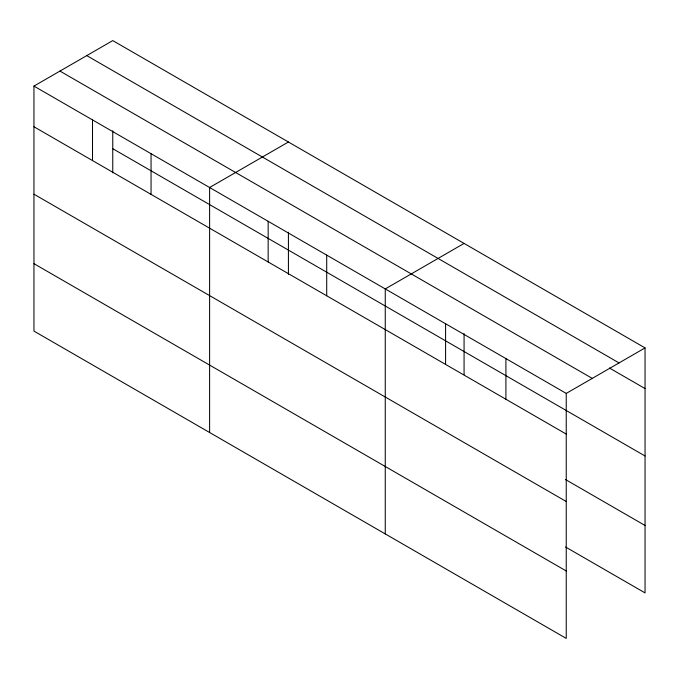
<?xml version="1.0" encoding="UTF-8"?>
<svg xmlns="http://www.w3.org/2000/svg" width="679" height="679" viewBox="0 0 679 679"><rect width="100%" height="100%" fill="white"/><g stroke="black" fill="none" stroke-linecap="round" stroke-linejoin="round"><path stroke-width="1.02" d="M112.765 172.899L112.765 130.784M288.422 232.193L288.422 274.316M464.071 333.61L464.071 374.672M33.95 86.097L566.235 393.413L566.235 638.404L33.95 331.097L33.95 86.097L112.765 40.596L645.05 347.903L645.05 592.903L565.531 546.994M288.422 142.004L209.607 187.506L209.607 432.506M464.071 243.422L385.256 288.923L385.256 533.923M566.235 393.413L645.05 347.903M86.759 55.61L619.044 362.925M609.403 367.993L645.05 388.575M59.956 71.083L592.241 378.39M112.765 148.693L645.05 455.999M33.95 126.761L566.235 434.076M565.531 479.561L645.05 525.478M33.95 194.194L566.235 501.509M33.95 263.664L566.235 570.98M505.914 358.58L505.914 399.252M445.585 323.747L445.585 364.419M326.709 255.117L326.709 295.789M268.154 221.312L268.154 261.984M151.052 153.709L151.052 194.372M92.505 119.903L92.505 160.567"/></g></svg>
